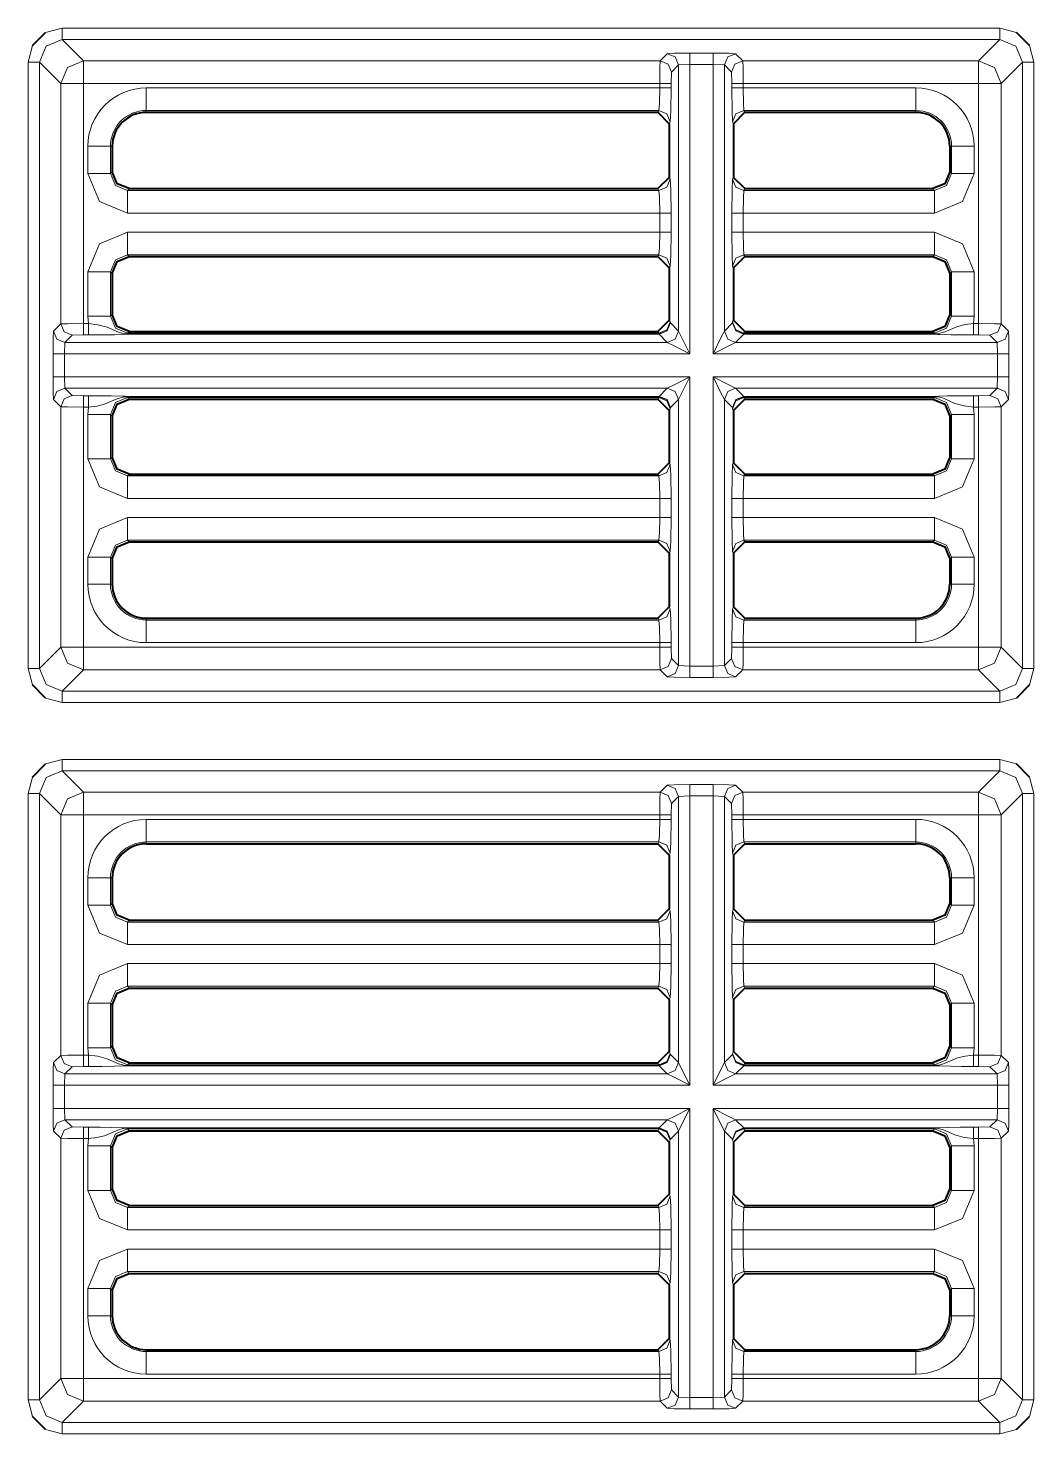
# Model space of a CAD drawing. Header units: millimetres. Extents: x 0 to 2941, y -405 to 1422.
# Drawn here: x 404.8 to 449.3, y 883.4 to 945.5 of the extents above; entities that cross this region are included whole.
import ezdxf

# ---------------------------------------------------------------- set-up
doc = ezdxf.new("R2010")
doc.units = ezdxf.units.MM
doc.layers.add('FINE', color=9, linetype='Continuous')
doc.layers.add('OUTLINE', color=7, linetype='Continuous')

msp = doc.modelspace()

# ---------------------------------------------------------------- linework, layer by layer
at = {"layer": 'FINE', "lineweight": 9}
for p, q in [((406.329, 945.477), (405.602, 945.289)), ((447.754, 945.477), (406.329, 945.477)), ((448.481, 945.289), (447.754, 945.477)), ((405.018, 944.705), (404.83, 943.978)), ((433.056, 944.349), (432.741, 944.034)), ((436.397, 944.034), (436.081, 944.349)), ((449.253, 943.978), (449.066, 944.705)), ((405.33, 943.978), (406.273, 943.034)), ((405.33, 917.203), (405.33, 943.978)), ((432.741, 944.034), (407.273, 944.034)), ((433.228, 943.034), (433.241, 943.534)), ((433.241, 943.534), (433.556, 943.849)), ((433.556, 943.849), (434.056, 943.875)), ((433.556, 932.1), (433.556, 943.849)), ((434.056, 943.875), (435.082, 943.875)), ((434.056, 943.875), (434.056, 931.1)), ((435.082, 931.1), (435.082, 943.875)), ((435.082, 943.875), (435.582, 943.849)), ((435.582, 943.849), (435.897, 943.534)), ((435.582, 943.849), (435.582, 932.1)), ((435.897, 943.534), (435.91, 943.034)), ((447.81, 943.034), (448.754, 943.978)), ((448.754, 943.978), (448.754, 917.203)), ((449.253, 917.203), (449.253, 943.978)), ((406.273, 943.034), (406.273, 932.415)), ((433.228, 942.839), (433.228, 943.034)), ((435.91, 943.034), (435.91, 942.839)), ((436.409, 942.839), (436.409, 943.034)), ((436.409, 943.034), (446.81, 943.034)), ((446.81, 943.034), (446.81, 932.428)), ((447.81, 932.415), (447.81, 943.034)), ((444.035, 942.839), (436.409, 942.839)), ((410.049, 941.84), (432.691, 941.84)), ((410.049, 941.759), (410.049, 941.84)), ((432.691, 941.84), (432.65, 941.759)), ((436.487, 941.759), (436.447, 941.84)), ((433.15, 941.258), (433.191, 941.341)), ((435.947, 941.341), (435.988, 941.258)), ((407.469, 940.258), (407.469, 939.055)), ((446.615, 939.055), (446.615, 940.258)), ((433.191, 938.805), (433.15, 938.887)), ((435.988, 938.887), (435.947, 938.805)), ((409.216, 938.306), (409.298, 938.388)), ((432.691, 938.306), (409.216, 938.306)), ((432.65, 938.388), (432.691, 938.306)), ((436.447, 938.306), (436.487, 938.388)), ((444.867, 938.306), (436.447, 938.306)), ((444.786, 938.388), (444.867, 938.306)), ((409.216, 937.307), (432.728, 937.307)), ((432.728, 937.307), (432.728, 936.467)), ((433.228, 936.467), (433.228, 937.307)), ((435.91, 937.307), (435.91, 936.467)), ((436.409, 937.307), (444.867, 937.307)), ((436.409, 936.467), (436.409, 937.307)), ((432.728, 936.467), (409.216, 936.467)), ((444.867, 936.467), (436.409, 936.467)), ((409.216, 935.469), (432.691, 935.469)), ((409.298, 935.387), (409.216, 935.469)), ((432.691, 935.469), (432.65, 935.387)), ((436.447, 935.469), (444.867, 935.469)), ((436.487, 935.387), (436.447, 935.469)), ((444.867, 935.469), (444.786, 935.387)), ((433.15, 934.887), (433.191, 934.969)), ((435.947, 934.969), (435.988, 934.887)), ((407.469, 934.72), (407.469, 932.755)), ((408.467, 934.72), (408.549, 934.638)), ((408.467, 932.755), (408.467, 934.72)), ((445.535, 934.638), (445.616, 934.72)), ((445.616, 934.72), (445.616, 932.755)), ((446.615, 932.755), (446.615, 934.72)), ((406.273, 932.415), (405.958, 932.1)), ((407.499, 932.428), (407.273, 932.428)), ((407.469, 932.755), (407.499, 932.428)), ((408.549, 932.836), (408.467, 932.755)), ((433.191, 932.505), (433.15, 932.587)), ((433.199, 932.457), (433.191, 932.505)), ((433.556, 932.1), (433.199, 932.457)), ((435.939, 932.457), (435.582, 932.1)), ((435.947, 932.505), (435.939, 932.457)), ((435.988, 932.587), (435.947, 932.505)), ((445.616, 932.755), (445.535, 932.836)), ((446.584, 932.428), (446.615, 932.755)), ((446.81, 932.428), (446.584, 932.428)), ((448.125, 932.1), (447.81, 932.415)), ((406.458, 931.6), (406.773, 931.915)), ((406.773, 931.915), (407.273, 931.928)), ((407.273, 931.928), (407.499, 931.928)), ((409.216, 932.006), (409.298, 932.087)), ((432.699, 931.974), (409.216, 931.974)), ((409.216, 931.957), (432.699, 931.957)), ((432.691, 932.006), (432.699, 931.974)), ((436.081, 931.6), (436.439, 931.957)), ((436.439, 931.974), (436.447, 932.006)), ((436.439, 931.957), (444.867, 931.957)), ((444.786, 932.087), (444.867, 932.006)), ((446.584, 931.928), (446.81, 931.928)), ((446.81, 931.928), (447.31, 931.915)), ((447.31, 931.915), (447.625, 931.6)), ((406.432, 931.1), (406.458, 931.6)), ((447.625, 931.6), (436.081, 931.6)), ((447.625, 931.6), (447.651, 931.1)), ((405.932, 931.1), (405.932, 930.074)), ((406.432, 931.1), (434.056, 931.1)), ((406.432, 930.074), (406.432, 931.1)), ((435.082, 931.1), (447.651, 931.1)), ((447.651, 931.1), (447.651, 930.074)), ((448.151, 930.074), (448.151, 931.1)), ((406.458, 929.575), (406.432, 930.074)), ((434.056, 930.074), (406.432, 930.074)), ((434.056, 930.074), (434.056, 917.306)), ((435.082, 917.306), (435.082, 930.074)), ((447.651, 930.074), (435.082, 930.074)), ((447.651, 930.074), (447.625, 929.575)), ((407.273, 929.247), (406.773, 929.259)), ((407.499, 929.247), (407.273, 929.247)), ((433.056, 929.575), (432.699, 929.218)), ((436.081, 929.575), (447.625, 929.575)), ((436.439, 929.218), (436.081, 929.575)), ((446.81, 929.247), (446.584, 929.247)), ((447.31, 929.259), (446.81, 929.247)), ((447.625, 929.575), (447.31, 929.259)), ((407.273, 918.147), (407.273, 928.747)), ((407.273, 928.747), (407.499, 928.747)), ((407.499, 928.747), (407.469, 928.42)), ((432.699, 929.218), (409.216, 929.218)), ((409.216, 929.201), (432.699, 929.201)), ((432.691, 929.169), (432.65, 929.087)), ((432.699, 929.201), (432.691, 929.169)), ((433.15, 928.587), (433.191, 928.669)), ((433.191, 928.669), (433.199, 928.718)), ((433.199, 928.718), (433.556, 929.075)), ((433.556, 917.332), (433.556, 929.075)), ((435.582, 929.075), (435.939, 928.718)), ((435.582, 929.075), (435.582, 917.332)), ((435.939, 928.718), (435.947, 928.669)), ((435.947, 928.669), (435.988, 928.587)), ((444.867, 929.218), (436.439, 929.218)), ((436.439, 929.201), (444.867, 929.201)), ((436.447, 929.169), (436.439, 929.201)), ((436.487, 929.087), (436.447, 929.169)), ((446.584, 928.747), (446.81, 928.747)), ((446.615, 928.42), (446.584, 928.747)), ((447.81, 928.76), (448.125, 929.075)), ((447.81, 918.147), (447.81, 928.76)), ((446.615, 926.455), (446.615, 928.42)), ((408.549, 926.536), (408.467, 926.455)), ((433.191, 926.205), (433.15, 926.287)), ((409.216, 925.706), (409.298, 925.787)), ((432.691, 925.706), (409.216, 925.706)), ((432.65, 925.787), (432.691, 925.706)), ((436.447, 925.706), (436.487, 925.787)), ((444.867, 925.706), (436.447, 925.706)), ((444.786, 925.787), (444.867, 925.706)), ((432.728, 924.707), (432.728, 923.867)), ((433.228, 923.867), (433.228, 924.707)), ((435.91, 924.707), (435.91, 923.867)), ((432.728, 923.867), (409.216, 923.867)), ((444.867, 923.867), (436.409, 923.867)), ((409.216, 922.869), (432.691, 922.869)), ((409.298, 922.787), (409.216, 922.869)), ((432.691, 922.869), (432.65, 922.787)), ((436.447, 922.869), (444.867, 922.869)), ((436.487, 922.787), (436.447, 922.869)), ((444.867, 922.869), (444.786, 922.787)), ((433.15, 922.288), (433.191, 922.369)), ((435.947, 922.369), (435.988, 922.288)), ((445.535, 922.038), (445.616, 922.12)), ((445.616, 922.12), (445.616, 920.922)), ((446.615, 920.922), (446.615, 922.12)), ((408.549, 920.922), (408.467, 920.922)), ((445.616, 920.922), (445.535, 920.922)), ((410.049, 919.341), (410.049, 919.422)), ((432.691, 919.341), (410.049, 919.341)), ((432.65, 919.422), (432.691, 919.341)), ((433.191, 919.84), (433.15, 919.922)), ((435.988, 919.922), (435.947, 919.84)), ((436.447, 919.341), (436.487, 919.422)), ((444.035, 919.341), (436.447, 919.341)), ((444.035, 919.422), (444.035, 919.341)), ((406.273, 918.147), (405.33, 917.203)), ((410.049, 918.342), (432.728, 918.342)), ((433.228, 918.147), (433.228, 918.342)), ((433.241, 917.647), (433.228, 918.147)), ((435.91, 918.147), (435.897, 917.647)), ((435.91, 918.342), (435.91, 918.147)), ((436.409, 918.147), (436.409, 918.342)), ((436.409, 918.342), (444.035, 918.342)), ((448.754, 917.203), (447.81, 918.147)), ((433.556, 917.332), (433.241, 917.647)), ((435.897, 917.647), (435.582, 917.332)), ((406.329, 916.204), (407.273, 917.147)), ((407.273, 917.147), (432.741, 917.147)), ((434.056, 917.306), (433.556, 917.332)), ((435.082, 917.306), (434.056, 917.306)), ((435.582, 917.332), (435.082, 917.306)), ((436.081, 916.832), (436.397, 917.147)), ((436.397, 917.147), (446.81, 917.147)), ((449.066, 916.476), (449.253, 917.203)), ((434.056, 916.806), (435.082, 916.806)), ((405.602, 915.892), (406.329, 915.704)), ((406.329, 915.704), (447.754, 915.704)), ((447.754, 915.704), (448.481, 915.892)), ((406.329, 913.177), (405.602, 912.989)), ((447.754, 913.177), (406.329, 913.177)), ((448.481, 912.989), (447.754, 913.177)), ((406.329, 912.677), (447.754, 912.677)), ((447.754, 912.677), (446.81, 911.734)), ((405.018, 912.405), (404.83, 911.678)), ((435.082, 912.074), (434.056, 912.074)), ((436.397, 911.734), (436.081, 912.049)), ((449.253, 911.678), (449.066, 912.405)), ((404.83, 911.678), (404.83, 884.903)), ((405.33, 911.678), (406.273, 910.734)), ((405.33, 884.903), (405.33, 911.678)), ((433.241, 911.234), (433.556, 911.549)), ((433.556, 911.549), (434.056, 911.575)), ((433.556, 899.8), (433.556, 911.549)), ((434.056, 911.575), (434.056, 898.8)), ((434.056, 911.575), (435.082, 911.575)), ((435.082, 898.8), (435.082, 911.575)), ((435.082, 911.575), (435.582, 911.549)), ((435.582, 911.549), (435.897, 911.234)), ((435.582, 911.549), (435.582, 899.8)), ((446.81, 911.734), (436.397, 911.734)), ((447.81, 910.734), (448.754, 911.678)), ((449.253, 884.903), (449.253, 911.678)), ((406.273, 910.734), (406.273, 900.115)), ((433.228, 910.734), (433.241, 911.234)), ((433.228, 910.538), (433.228, 910.734)), ((435.897, 911.234), (435.91, 910.734)), ((435.91, 910.734), (435.91, 910.538)), ((446.81, 910.734), (446.81, 900.128)), ((447.81, 900.115), (447.81, 910.734)), ((444.035, 910.538), (436.409, 910.538)), ((410.049, 909.54), (432.691, 909.54)), ((410.049, 909.458), (410.049, 909.54)), ((432.691, 909.54), (432.65, 909.458)), ((436.447, 909.54), (444.035, 909.54)), ((436.487, 909.458), (436.447, 909.54)), ((444.035, 909.54), (444.035, 909.458)), ((433.15, 908.958), (433.191, 909.041)), ((435.947, 909.041), (435.988, 908.958)), ((407.469, 907.959), (407.469, 906.755)), ((408.467, 907.959), (408.549, 907.959)), ((408.467, 906.755), (408.467, 907.959)), ((446.615, 906.755), (446.615, 907.959)), ((408.549, 906.836), (408.467, 906.755)), ((433.191, 906.505), (433.15, 906.588)), ((435.988, 906.588), (435.947, 906.505)), ((445.616, 906.755), (445.535, 906.836)), ((409.216, 906.006), (409.298, 906.088)), ((432.691, 906.006), (409.216, 906.006)), ((432.65, 906.088), (432.691, 906.006)), ((436.447, 906.006), (436.487, 906.088)), ((444.867, 906.006), (436.447, 906.006)), ((444.786, 906.088), (444.867, 906.006)), ((432.728, 905.007), (432.728, 904.167)), ((433.228, 904.167), (433.228, 905.007)), ((435.91, 905.007), (435.91, 904.167)), ((436.409, 905.007), (444.867, 905.007)), ((436.409, 904.167), (436.409, 905.007)), ((432.728, 904.167), (409.216, 904.167)), ((409.216, 903.169), (432.691, 903.169)), ((409.298, 903.088), (409.216, 903.169)), ((432.691, 903.169), (432.65, 903.088)), ((433.15, 902.588), (433.191, 902.669)), ((435.947, 902.669), (435.988, 902.588)), ((436.447, 903.169), (444.867, 903.169)), ((436.487, 903.088), (436.447, 903.169)), ((444.867, 903.169), (444.786, 903.088)), ((407.469, 902.42), (407.469, 900.455)), ((408.467, 902.42), (408.549, 902.339)), ((408.467, 900.455), (408.467, 902.42)), ((445.535, 902.339), (445.616, 902.42)), ((445.616, 902.42), (445.616, 900.455)), ((446.615, 900.455), (446.615, 902.42)), ((407.499, 900.128), (407.273, 900.128)), ((407.469, 900.455), (407.499, 900.128)), ((408.549, 900.536), (408.467, 900.455)), ((433.191, 900.205), (433.15, 900.288)), ((433.199, 900.157), (433.191, 900.205)), ((433.556, 899.8), (433.199, 900.157)), ((435.939, 900.157), (435.582, 899.8)), ((445.616, 900.455), (445.535, 900.536)), ((448.125, 899.8), (447.81, 900.115)), ((406.458, 899.3), (406.773, 899.615)), ((406.773, 899.615), (407.273, 899.628)), ((407.273, 899.628), (407.499, 899.628)), ((409.216, 899.706), (409.298, 899.787)), ((432.699, 899.674), (409.216, 899.674)), ((409.216, 899.657), (432.699, 899.657)), ((432.691, 899.706), (432.699, 899.674)), ((432.699, 899.657), (433.056, 899.3)), ((436.439, 899.674), (436.447, 899.706)), ((436.447, 899.706), (436.487, 899.787)), ((444.867, 899.706), (436.447, 899.706)), ((444.786, 899.787), (444.867, 899.706)), ((446.584, 899.628), (446.81, 899.628)), ((446.81, 899.628), (447.31, 899.615)), ((406.432, 898.8), (406.458, 899.3)), ((433.056, 899.3), (406.458, 899.3)), ((447.625, 899.3), (447.651, 898.8)), ((405.932, 898.8), (405.932, 897.774)), ((435.082, 898.8), (447.651, 898.8)), ((447.651, 898.8), (447.651, 897.774)), ((448.151, 897.774), (448.151, 898.8)), ((434.056, 897.774), (406.432, 897.774)), ((406.458, 897.275), (406.432, 897.774)), ((434.056, 897.774), (434.056, 885.006)), ((435.082, 885.006), (435.082, 897.774)), ((447.651, 897.774), (435.082, 897.774)), ((447.651, 897.774), (447.625, 897.275)), ((406.458, 897.275), (433.056, 897.275)), ((406.773, 896.959), (406.458, 897.275)), ((433.056, 897.275), (432.699, 896.917)), ((436.081, 897.275), (447.625, 897.275)), ((436.439, 896.917), (436.081, 897.275)), ((447.625, 897.275), (447.31, 896.959)), ((405.958, 896.775), (406.273, 896.459)), ((406.273, 896.459), (406.273, 885.847)), ((407.273, 896.946), (406.773, 896.959)), ((407.499, 896.946), (407.273, 896.946)), ((407.273, 896.447), (407.499, 896.447)), ((407.273, 885.847), (407.273, 896.447)), ((407.499, 896.447), (407.469, 896.12)), ((432.699, 896.917), (409.216, 896.917)), ((409.216, 896.901), (432.699, 896.901)), ((409.216, 896.869), (432.691, 896.869)), ((409.298, 896.787), (409.216, 896.869)), ((432.691, 896.869), (432.65, 896.787)), ((432.699, 896.901), (432.691, 896.869)), ((433.15, 896.288), (433.191, 896.369)), ((433.191, 896.369), (433.199, 896.417)), ((433.199, 896.417), (433.556, 896.775)), ((433.556, 885.032), (433.556, 896.775)), ((435.582, 896.775), (435.939, 896.417)), ((435.582, 896.775), (435.582, 885.032)), ((435.939, 896.417), (435.947, 896.369)), ((435.947, 896.369), (435.988, 896.288)), ((444.867, 896.917), (436.439, 896.917)), ((436.439, 896.901), (444.867, 896.901)), ((436.447, 896.869), (436.439, 896.901)), ((436.487, 896.787), (436.447, 896.869)), ((436.447, 896.869), (444.867, 896.869)), ((444.867, 896.869), (444.786, 896.787)), ((446.81, 896.946), (446.584, 896.946)), ((446.584, 896.447), (446.81, 896.447)), ((446.615, 896.12), (446.584, 896.447)), ((447.31, 896.959), (446.81, 896.946)), ((446.81, 896.447), (446.81, 885.847)), ((447.81, 896.459), (448.125, 896.775)), ((447.81, 885.847), (447.81, 896.459)), ((407.469, 896.12), (407.469, 894.155)), ((408.467, 896.12), (408.549, 896.039)), ((408.467, 894.155), (408.467, 896.12)), ((445.535, 896.039), (445.616, 896.12)), ((445.616, 896.12), (445.616, 894.155)), ((446.615, 894.155), (446.615, 896.12)), ((408.549, 894.236), (408.467, 894.155)), ((433.191, 893.905), (433.15, 893.987)), ((435.988, 893.987), (435.947, 893.905)), ((445.616, 894.155), (445.535, 894.236)), ((409.216, 893.406), (409.298, 893.487)), ((432.691, 893.406), (409.216, 893.406)), ((432.65, 893.487), (432.691, 893.406)), ((436.447, 893.406), (436.487, 893.487)), ((444.867, 893.406), (436.447, 893.406)), ((444.786, 893.487), (444.867, 893.406)), ((409.216, 892.408), (432.728, 892.408)), ((432.728, 892.408), (432.728, 891.567)), ((433.228, 891.567), (433.228, 892.408)), ((435.91, 892.408), (435.91, 891.567)), ((432.728, 891.567), (409.216, 891.567)), ((444.867, 891.567), (436.409, 891.567)), ((409.216, 890.569), (432.691, 890.569)), ((409.298, 890.487), (409.216, 890.569)), ((432.691, 890.569), (432.65, 890.487)), ((436.447, 890.569), (444.867, 890.569)), ((436.487, 890.487), (436.447, 890.569)), ((444.867, 890.569), (444.786, 890.487)), ((407.469, 889.82), (407.469, 888.622)), ((408.467, 889.82), (408.549, 889.738)), ((408.467, 888.622), (408.467, 889.82)), ((435.947, 890.069), (435.988, 889.988)), ((445.535, 889.738), (445.616, 889.82)), ((445.616, 889.82), (445.616, 888.622)), ((446.615, 888.622), (446.615, 889.82)), ((408.549, 888.622), (408.467, 888.622)), ((445.616, 888.622), (445.535, 888.622)), ((410.049, 887.041), (410.049, 887.122)), ((432.691, 887.041), (410.049, 887.041)), ((432.65, 887.122), (432.691, 887.041)), ((433.191, 887.54), (433.15, 887.622)), ((435.988, 887.622), (435.947, 887.54)), ((436.447, 887.041), (436.487, 887.122)), ((444.035, 887.041), (436.447, 887.041)), ((444.035, 887.122), (444.035, 887.041)), ((406.273, 885.847), (405.33, 884.903)), ((432.728, 885.847), (407.273, 885.847)), ((433.228, 885.847), (433.228, 886.042)), ((433.241, 885.347), (433.228, 885.847)), ((435.91, 885.847), (435.897, 885.347)), ((435.91, 886.042), (435.91, 885.847)), ((446.81, 885.847), (436.409, 885.847)), ((433.556, 885.032), (433.241, 885.347)), ((435.897, 885.347), (435.582, 885.032)), ((404.83, 884.903), (405.018, 884.176)), ((406.329, 883.903), (407.273, 884.847)), ((407.273, 884.847), (432.741, 884.847)), ((432.741, 884.847), (433.056, 884.532)), ((434.056, 885.006), (433.556, 885.032)), ((435.082, 885.006), (434.056, 885.006)), ((435.582, 885.032), (435.082, 885.006)), ((446.81, 884.847), (447.754, 883.903)), ((449.066, 884.176), (449.253, 884.903)), ((434.056, 884.506), (435.082, 884.506)), ((405.602, 883.592), (406.329, 883.404)), ((447.754, 883.903), (406.329, 883.903))]:
    msp.add_line(p, q, dxfattribs=at)
for points in [[(406.329, 945.477), (406.329, 945.128), (406.329, 944.977)], [(447.754, 945.477), (447.754, 945.128), (447.754, 944.977)], [(405.33, 943.978), (405.622, 944.685), (406.329, 944.977)], [(407.273, 944.034), (406.329, 944.977), (447.754, 944.977)], [(447.754, 944.977), (446.81, 944.034), (436.397, 944.034)], [(447.754, 944.977), (448.461, 944.685), (448.754, 943.978)], [(435.082, 944.375), (434.056, 944.375), (433.358, 944.367), (433.056, 944.349)], [(433.556, 943.849), (433.41, 944.202), (433.056, 944.349)], [(434.056, 943.875), (434.056, 944.224), (434.056, 944.375)], [(435.082, 943.875), (435.082, 944.224), (435.082, 944.375)], [(436.081, 944.349), (435.78, 944.367), (435.082, 944.375)], [(435.582, 943.849), (435.728, 944.202), (436.081, 944.349)], [(404.83, 943.978), (405.179, 943.978), (405.33, 943.978)], [(404.83, 943.978), (404.83, 917.203), (405.018, 916.476)], [(407.273, 944.034), (406.566, 943.741), (406.273, 943.034)], [(407.273, 944.034), (407.273, 943.732), (407.273, 943.034)], [(432.741, 944.034), (432.732, 943.732), (432.728, 943.034)], [(433.241, 943.534), (433.094, 943.887), (432.741, 944.034)], [(435.897, 943.534), (436.043, 943.887), (436.397, 944.034)], [(436.409, 943.034), (436.406, 943.732), (436.397, 944.034)], [(446.81, 944.034), (446.81, 943.732), (446.81, 943.034), (447.508, 943.034), (447.81, 943.034)], [(447.81, 943.034), (447.517, 943.741), (446.81, 944.034)], [(448.754, 943.978), (448.905, 943.978), (449.253, 943.978)], [(406.273, 943.034), (406.575, 943.034), (407.273, 943.034)], [(407.273, 932.428), (407.273, 943.034), (432.728, 943.034)], [(432.728, 943.034), (432.728, 942.839), (410.049, 942.839)], [(433.228, 943.034), (433.077, 943.034), (432.728, 943.034)], [(435.91, 943.034), (436.061, 943.034), (436.409, 943.034)], [(410.049, 941.84), (410.049, 942.15), (410.049, 942.839)], [(432.728, 942.839), (432.718, 942.15), (432.691, 941.84)], [(433.228, 942.839), (433.077, 942.839), (432.728, 942.839)], [(433.191, 941.341), (433.217, 941.806), (433.228, 942.839)], [(435.91, 942.839), (436.061, 942.839), (436.409, 942.839)], [(435.91, 942.839), (435.92, 941.806), (435.947, 941.341)], [(436.447, 941.84), (436.42, 942.15), (436.409, 942.839)], [(444.035, 941.84), (444.035, 942.15), (444.035, 942.839)], [(433.191, 941.341), (433.044, 941.693), (432.691, 941.84)], [(435.947, 941.341), (436.093, 941.693), (436.447, 941.84)], [(436.447, 941.84), (444.035, 941.84), (444.035, 941.759)], [(407.469, 940.258), (408.157, 940.258), (408.467, 940.258)], [(408.549, 939.136), (408.467, 939.055), (408.467, 940.258), (408.549, 940.258)], [(445.535, 940.258), (445.616, 940.258), (445.616, 939.055), (445.535, 939.136)], [(445.616, 940.258), (445.926, 940.258), (446.615, 940.258)], [(407.469, 939.055), (408.157, 939.055), (408.467, 939.055)], [(407.469, 939.055), (407.98, 937.819), (409.216, 937.307)], [(409.216, 938.306), (408.685, 938.524), (408.467, 939.055)], [(433.191, 938.805), (433.044, 938.452), (432.691, 938.306)], [(433.228, 937.307), (433.217, 938.34), (433.191, 938.805)], [(435.947, 938.805), (435.92, 938.34), (435.91, 937.307)], [(436.447, 938.306), (436.093, 938.452), (435.947, 938.805)], [(445.616, 939.055), (445.398, 938.524), (444.867, 938.306)], [(444.867, 937.307), (446.103, 937.819), (446.615, 939.055)], [(445.616, 939.055), (445.926, 939.055), (446.615, 939.055)], [(409.216, 937.307), (409.216, 937.996), (409.216, 938.306)], [(432.691, 938.306), (432.718, 937.996), (432.728, 937.307)], [(436.409, 937.307), (436.42, 937.996), (436.447, 938.306)], [(444.867, 937.307), (444.867, 937.996), (444.867, 938.306)], [(433.228, 937.307), (433.077, 937.307), (432.728, 937.307)], [(436.409, 937.307), (436.061, 937.307), (435.91, 937.307)], [(409.216, 936.467), (407.98, 935.956), (407.469, 934.72)], [(409.216, 936.467), (409.216, 935.779), (409.216, 935.469)], [(432.728, 936.467), (432.718, 935.779), (432.691, 935.469)], [(433.228, 936.467), (433.077, 936.467), (432.728, 936.467)], [(433.191, 934.969), (433.217, 935.435), (433.228, 936.467)], [(436.409, 936.467), (436.061, 936.467), (435.91, 936.467)], [(435.91, 936.467), (435.92, 935.435), (435.947, 934.969)], [(436.447, 935.469), (436.42, 935.779), (436.409, 936.467)], [(444.867, 936.467), (444.867, 935.779), (444.867, 935.469)], [(446.615, 934.72), (446.103, 935.956), (444.867, 936.467)], [(408.467, 934.72), (408.685, 935.251), (409.216, 935.469)], [(433.191, 934.969), (433.044, 935.322), (432.691, 935.469)], [(436.447, 935.469), (436.093, 935.322), (435.947, 934.969)], [(444.867, 935.469), (445.398, 935.251), (445.616, 934.72)], [(408.467, 934.72), (408.157, 934.72), (407.469, 934.72)], [(446.615, 934.72), (445.926, 934.72), (445.616, 934.72)], [(407.273, 932.428), (406.575, 932.424), (406.273, 932.415)], [(406.773, 931.915), (406.42, 932.062), (406.273, 932.415)], [(407.273, 931.928), (407.273, 932.079), (407.273, 932.428)], [(408.467, 932.755), (408.157, 932.755), (407.469, 932.755)], [(407.499, 931.928), (407.499, 932.079), (407.499, 932.428)], [(409.216, 931.974), (409.146, 931.976), (409.059, 931.985), (408.82, 932.045), (408.32, 932.267), (407.906, 932.378), (407.499, 932.428)], [(409.216, 932.006), (408.685, 932.224), (408.467, 932.755)], [(432.691, 932.006), (433.044, 932.153), (433.191, 932.505)], [(432.699, 931.974), (433.051, 932.117), (433.199, 932.457)], [(432.699, 931.957), (433.052, 932.104), (433.199, 932.457)], [(435.939, 932.457), (436.086, 932.117), (436.439, 931.974)], [(435.939, 932.457), (436.085, 932.104), (436.439, 931.957)], [(435.947, 932.505), (436.093, 932.153), (436.447, 932.006)], [(446.584, 932.428), (446.22, 932.385), (445.877, 932.307), (445.359, 932.082), (445.222, 932.031), (445.116, 932.002), (444.97, 931.979), (444.9, 931.974), (444.867, 931.974), (436.439, 931.974)], [(445.616, 932.755), (445.398, 932.224), (444.867, 932.006)], [(446.615, 932.755), (445.926, 932.755), (445.616, 932.755)], [(446.584, 931.928), (446.584, 932.079), (446.584, 932.428)], [(446.81, 931.928), (446.81, 932.079), (446.81, 932.428)], [(447.81, 932.415), (447.508, 932.424), (446.81, 932.428)], [(447.31, 931.915), (447.663, 932.062), (447.81, 932.415)], [(405.958, 932.1), (405.94, 931.798), (405.932, 931.1)], [(406.458, 931.6), (406.105, 931.747), (405.958, 932.1)], [(432.699, 931.957), (433.056, 931.6), (406.458, 931.6)], [(407.499, 931.928), (408.091, 931.931), (408.639, 931.941), (409.047, 931.953), (409.155, 931.957), (409.189, 931.957), (409.216, 931.957)], [(432.65, 932.087), (432.691, 932.006), (409.216, 932.006)], [(409.216, 932.006), (409.216, 931.995), (409.216, 931.974)], [(409.216, 931.957), (409.216, 931.962), (409.216, 931.974)], [(432.699, 931.974), (432.699, 931.962), (432.699, 931.957)], [(433.056, 931.6), (433.41, 931.747), (433.556, 932.1)], [(434.056, 931.1), (433.707, 931.798), (433.556, 932.1)], [(435.582, 932.1), (435.431, 931.798), (435.082, 931.1)], [(435.582, 932.1), (435.728, 931.747), (436.081, 931.6)], [(436.439, 931.957), (436.439, 931.962), (436.439, 931.974)], [(444.867, 932.006), (436.447, 932.006), (436.487, 932.087)], [(444.867, 932.006), (444.867, 931.995), (444.867, 931.974)], [(444.867, 931.957), (444.867, 931.962), (444.867, 931.974)], [(444.867, 931.957), (444.88, 931.957), (444.907, 931.957), (444.966, 931.956), (445.015, 931.954), (445.09, 931.952), (445.583, 931.937), (446.054, 931.931), (446.584, 931.928)], [(447.625, 931.6), (447.979, 931.747), (448.125, 932.1)], [(448.151, 931.1), (448.143, 931.798), (448.125, 932.1)], [(433.056, 931.6), (433.358, 931.449), (434.056, 931.1)], [(435.082, 931.1), (435.78, 931.449), (436.081, 931.6)], [(406.432, 931.1), (406.083, 931.1), (405.932, 931.1)], [(447.651, 931.1), (448, 931.1), (448.151, 931.1)], [(406.432, 930.074), (406.083, 930.074), (405.932, 930.074)], [(405.932, 930.074), (405.94, 929.377), (405.958, 929.075)], [(434.056, 930.074), (433.358, 929.726), (433.056, 929.575)], [(433.556, 929.075), (433.707, 929.377), (434.056, 930.074)], [(435.082, 930.074), (435.431, 929.377), (435.582, 929.075)], [(436.081, 929.575), (435.78, 929.726), (435.082, 930.074)], [(447.651, 930.074), (448, 930.074), (448.151, 930.074)], [(448.125, 929.075), (448.143, 929.377), (448.151, 930.074)], [(406.458, 929.575), (406.105, 929.428), (405.958, 929.075)], [(406.773, 929.259), (406.42, 929.113), (406.273, 928.76)], [(406.773, 929.259), (406.458, 929.575), (433.056, 929.575)], [(407.273, 929.247), (407.273, 929.096), (407.273, 928.747)], [(407.499, 929.247), (407.499, 929.096), (407.499, 928.747)], [(409.216, 929.218), (409.204, 929.218), (409.176, 929.218), (409.117, 929.219), (409.068, 929.221), (408.994, 929.223), (408.5, 929.237), (408.029, 929.244), (407.499, 929.247)], [(433.556, 929.075), (433.41, 929.428), (433.056, 929.575)], [(436.081, 929.575), (435.728, 929.428), (435.582, 929.075)], [(446.584, 929.247), (445.992, 929.244), (445.444, 929.234), (445.036, 929.221), (444.928, 929.218), (444.894, 929.218), (444.867, 929.218)], [(446.584, 929.247), (446.584, 929.096), (446.584, 928.747)], [(446.81, 929.247), (446.81, 929.096), (446.81, 928.747)], [(447.31, 929.259), (447.663, 929.113), (447.81, 928.76)], [(447.625, 929.575), (447.979, 929.428), (448.125, 929.075)], [(405.958, 929.075), (406.273, 928.76), (406.273, 918.147)], [(406.273, 928.76), (406.575, 928.75), (407.273, 928.747)], [(407.499, 928.747), (407.863, 928.79), (408.206, 928.868), (408.724, 929.092), (408.861, 929.144), (408.968, 929.173), (409.113, 929.196), (409.183, 929.2), (409.216, 929.201)], [(408.467, 928.42), (408.685, 928.951), (409.216, 929.169)], [(409.216, 929.218), (409.216, 929.213), (409.216, 929.201)], [(409.216, 929.201), (409.216, 929.179), (409.216, 929.169)], [(409.298, 929.087), (409.216, 929.169), (432.691, 929.169)], [(433.191, 928.669), (433.044, 929.022), (432.691, 929.169)], [(433.199, 928.718), (433.052, 929.071), (432.699, 929.218)], [(432.699, 929.218), (432.699, 929.213), (432.699, 929.201)], [(433.199, 928.718), (433.051, 929.058), (432.699, 929.201)], [(436.439, 929.218), (436.085, 929.071), (435.939, 928.718)], [(436.439, 929.201), (436.086, 929.058), (435.939, 928.718)], [(436.447, 929.169), (436.093, 929.022), (435.947, 928.669)], [(446.81, 928.747), (446.81, 918.147), (436.409, 918.147)], [(436.439, 929.201), (436.439, 929.213), (436.439, 929.218)], [(436.447, 929.169), (444.867, 929.169), (444.786, 929.087)], [(444.867, 929.218), (444.867, 929.213), (444.867, 929.201)], [(444.867, 929.201), (444.867, 929.179), (444.867, 929.169)], [(444.867, 929.201), (444.937, 929.199), (445.024, 929.189), (445.264, 929.13), (445.764, 928.908), (446.177, 928.797), (446.584, 928.747)], [(444.867, 929.169), (445.398, 928.951), (445.616, 928.42)], [(446.81, 928.747), (447.508, 928.75), (447.81, 928.76)], [(408.467, 928.42), (408.157, 928.42), (407.469, 928.42)], [(407.469, 928.42), (407.469, 926.455), (407.98, 925.219), (409.216, 924.707), (432.728, 924.707)], [(408.467, 926.455), (408.467, 928.42), (408.549, 928.339)], [(445.535, 928.339), (445.616, 928.42), (445.616, 926.455), (445.535, 926.536)], [(446.615, 928.42), (445.926, 928.42), (445.616, 928.42)], [(408.467, 926.455), (408.157, 926.455), (407.469, 926.455)], [(409.216, 925.706), (408.685, 925.924), (408.467, 926.455)], [(433.191, 926.205), (433.044, 925.853), (432.691, 925.706)], [(433.228, 924.707), (433.217, 925.74), (433.191, 926.205)], [(435.988, 926.287), (435.947, 926.205), (435.92, 925.74), (435.91, 924.707)], [(436.447, 925.706), (436.093, 925.853), (435.947, 926.205)], [(436.409, 923.867), (436.409, 924.707), (444.867, 924.707), (446.103, 925.219), (446.615, 926.455)], [(445.616, 926.455), (445.398, 925.924), (444.867, 925.706)], [(446.615, 926.455), (445.926, 926.455), (445.616, 926.455)], [(409.216, 925.706), (409.216, 925.396), (409.216, 924.707)], [(432.691, 925.706), (432.718, 925.396), (432.728, 924.707)], [(436.409, 924.707), (436.42, 925.396), (436.447, 925.706)], [(444.867, 925.706), (444.867, 925.396), (444.867, 924.707)], [(433.228, 924.707), (433.077, 924.707), (432.728, 924.707)], [(436.409, 924.707), (436.061, 924.707), (435.91, 924.707)], [(409.216, 923.867), (407.98, 923.356), (407.469, 922.12)], [(409.216, 922.869), (409.216, 923.179), (409.216, 923.867)], [(432.728, 923.867), (432.718, 923.179), (432.691, 922.869)], [(433.228, 923.867), (433.077, 923.867), (432.728, 923.867)], [(433.191, 922.369), (433.217, 922.835), (433.228, 923.867)], [(436.409, 923.867), (436.061, 923.867), (435.91, 923.867)], [(435.91, 923.867), (435.92, 922.835), (435.947, 922.369)], [(436.447, 922.869), (436.42, 923.179), (436.409, 923.867)], [(444.867, 922.869), (444.867, 923.179), (444.867, 923.867)], [(446.615, 922.12), (446.103, 923.356), (444.867, 923.867)], [(408.467, 922.12), (408.685, 922.651), (409.216, 922.869)], [(433.191, 922.369), (433.044, 922.722), (432.691, 922.869)], [(436.447, 922.869), (436.093, 922.722), (435.947, 922.369)], [(444.867, 922.869), (445.398, 922.651), (445.616, 922.12)], [(408.467, 922.12), (408.157, 922.12), (407.469, 922.12)], [(408.467, 920.922), (408.467, 922.12), (408.549, 922.038)], [(446.615, 922.12), (445.926, 922.12), (445.616, 922.12)], [(408.467, 920.922), (408.157, 920.922), (407.469, 920.922)], [(446.615, 920.922), (445.926, 920.922), (445.616, 920.922)], [(410.049, 918.342), (410.049, 919.031), (410.049, 919.341)], [(433.191, 919.84), (433.044, 919.488), (432.691, 919.341)], [(432.691, 919.341), (432.718, 919.031), (432.728, 918.342)], [(433.228, 918.342), (433.217, 919.375), (433.191, 919.84)], [(435.947, 919.84), (435.92, 919.375), (435.91, 918.342)], [(435.947, 919.84), (436.093, 919.488), (436.447, 919.341)], [(436.409, 918.342), (436.42, 919.031), (436.447, 919.341)], [(444.035, 918.342), (444.035, 919.031), (444.035, 919.341)], [(406.273, 918.147), (406.566, 917.44), (407.273, 917.147)], [(406.273, 918.147), (406.575, 918.147), (407.273, 918.147)], [(432.728, 918.342), (432.728, 918.147), (407.273, 918.147)], [(407.273, 918.147), (407.273, 917.449), (407.273, 917.147)], [(433.228, 918.342), (433.077, 918.342), (432.728, 918.342)], [(433.228, 918.147), (433.077, 918.147), (432.728, 918.147)], [(432.728, 918.147), (432.732, 917.449), (432.741, 917.147)], [(435.91, 918.342), (436.061, 918.342), (436.409, 918.342)], [(435.91, 918.147), (436.061, 918.147), (436.409, 918.147)], [(436.397, 917.147), (436.406, 917.449), (436.409, 918.147)], [(446.81, 918.147), (446.81, 917.449), (446.81, 917.147)], [(446.81, 917.147), (447.517, 917.44), (447.81, 918.147)], [(446.81, 918.147), (447.508, 918.147), (447.81, 918.147)], [(433.241, 917.647), (433.094, 917.294), (432.741, 917.147)], [(435.897, 917.647), (436.043, 917.294), (436.397, 917.147)], [(404.83, 917.203), (405.179, 917.203), (405.33, 917.203)], [(406.329, 916.204), (405.622, 916.496), (405.33, 917.203)], [(446.81, 917.147), (447.754, 916.204), (406.329, 916.204)], [(432.741, 917.147), (433.056, 916.832), (433.358, 916.814), (434.056, 916.806)], [(433.556, 917.332), (433.41, 916.978), (433.056, 916.832)], [(434.056, 917.306), (434.056, 916.957), (434.056, 916.806)], [(435.082, 917.306), (435.082, 916.957), (435.082, 916.806)], [(435.082, 916.806), (435.78, 916.814), (436.081, 916.832)], [(435.582, 917.332), (435.728, 916.978), (436.081, 916.832)], [(448.754, 917.203), (448.461, 916.496), (447.754, 916.204)], [(448.754, 917.203), (448.905, 917.203), (449.253, 917.203)], [(406.329, 916.204), (406.329, 916.052), (406.329, 915.704)], [(447.754, 916.204), (447.754, 916.052), (447.754, 915.704)], [(406.329, 913.177), (406.329, 912.828), (406.329, 912.677)], [(447.754, 913.177), (447.754, 912.828), (447.754, 912.677)], [(405.33, 911.678), (405.622, 912.385), (406.329, 912.677)], [(433.056, 912.049), (432.741, 911.734), (407.273, 911.734), (406.329, 912.677)], [(447.754, 912.677), (448.461, 912.385), (448.754, 911.678)], [(434.056, 912.074), (433.358, 912.067), (433.056, 912.049)], [(433.056, 912.049), (433.41, 911.902), (433.556, 911.549)], [(434.056, 912.074), (434.056, 911.924), (434.056, 911.575)], [(435.082, 912.074), (435.082, 911.924), (435.082, 911.575)], [(436.081, 912.049), (435.78, 912.067), (435.082, 912.074)], [(436.081, 912.049), (435.728, 911.902), (435.582, 911.549)], [(404.83, 911.678), (405.179, 911.678), (405.33, 911.678)], [(407.273, 911.734), (406.566, 911.441), (406.273, 910.734)], [(407.273, 911.734), (407.273, 911.432), (407.273, 910.734)], [(432.741, 911.734), (432.732, 911.432), (432.728, 910.734)], [(432.741, 911.734), (433.094, 911.587), (433.241, 911.234)], [(436.397, 911.734), (436.043, 911.587), (435.897, 911.234)], [(436.409, 910.734), (436.406, 911.432), (436.397, 911.734)], [(446.81, 911.734), (446.81, 911.432), (446.81, 910.734), (447.508, 910.734), (447.81, 910.734)], [(447.81, 910.734), (447.517, 911.441), (446.81, 911.734)], [(448.754, 911.678), (448.754, 884.903), (447.81, 885.847)], [(448.754, 911.678), (448.905, 911.678), (449.253, 911.678)], [(406.273, 910.734), (406.575, 910.734), (407.273, 910.734)], [(407.273, 900.128), (407.273, 910.734), (432.728, 910.734), (432.728, 910.538)], [(432.728, 910.734), (433.077, 910.734), (433.228, 910.734)], [(436.409, 910.734), (436.061, 910.734), (435.91, 910.734)], [(436.409, 910.538), (436.409, 910.734), (446.81, 910.734)], [(410.049, 909.54), (410.049, 909.85), (410.049, 910.538)], [(432.728, 910.538), (432.718, 909.85), (432.691, 909.54)], [(432.728, 910.538), (433.077, 910.538), (433.228, 910.538)], [(433.191, 909.041), (433.217, 909.506), (433.228, 910.538)], [(436.409, 910.538), (436.061, 910.538), (435.91, 910.538)], [(435.91, 910.538), (435.92, 909.506), (435.947, 909.041)], [(436.447, 909.54), (436.42, 909.85), (436.409, 910.538)], [(444.035, 909.54), (444.035, 909.85), (444.035, 910.538)], [(432.691, 909.54), (433.044, 909.393), (433.191, 909.041)], [(436.447, 909.54), (436.093, 909.393), (435.947, 909.041)], [(407.469, 907.959), (408.157, 907.959), (408.467, 907.959)], [(445.535, 907.959), (445.616, 907.959), (445.616, 906.755)], [(445.616, 907.959), (445.926, 907.959), (446.615, 907.959)], [(407.469, 906.755), (408.157, 906.755), (408.467, 906.755)], [(407.469, 906.755), (407.98, 905.519), (409.216, 905.007), (432.728, 905.007)], [(409.216, 906.006), (408.685, 906.224), (408.467, 906.755)], [(433.191, 906.505), (433.044, 906.153), (432.691, 906.006)], [(433.228, 905.007), (433.217, 906.04), (433.191, 906.505)], [(435.947, 906.505), (435.92, 906.04), (435.91, 905.007)], [(436.447, 906.006), (436.093, 906.153), (435.947, 906.505)], [(445.616, 906.755), (445.398, 906.224), (444.867, 906.006)], [(444.867, 905.007), (446.103, 905.519), (446.615, 906.755)], [(445.616, 906.755), (445.926, 906.755), (446.615, 906.755)], [(409.216, 905.007), (409.216, 905.696), (409.216, 906.006)], [(432.691, 906.006), (432.718, 905.696), (432.728, 905.007)], [(436.409, 905.007), (436.42, 905.696), (436.447, 906.006)], [(444.867, 905.007), (444.867, 905.696), (444.867, 906.006)], [(433.228, 905.007), (433.077, 905.007), (432.728, 905.007)], [(436.409, 905.007), (436.061, 905.007), (435.91, 905.007)], [(409.216, 904.167), (407.98, 903.656), (407.469, 902.42)], [(409.216, 904.167), (409.216, 903.479), (409.216, 903.169)], [(432.728, 904.167), (432.718, 903.479), (432.691, 903.169)], [(433.228, 904.167), (433.077, 904.167), (432.728, 904.167)], [(433.191, 902.669), (433.217, 903.135), (433.228, 904.167)], [(436.409, 904.167), (436.061, 904.167), (435.91, 904.167)], [(435.91, 904.167), (435.92, 903.135), (435.947, 902.669)], [(436.447, 903.169), (436.42, 903.479), (436.409, 904.167)], [(446.615, 902.42), (446.103, 903.656), (444.867, 904.167), (436.409, 904.167)], [(444.867, 904.167), (444.867, 903.479), (444.867, 903.169)], [(408.467, 902.42), (408.685, 902.951), (409.216, 903.169)], [(433.191, 902.669), (433.044, 903.022), (432.691, 903.169)], [(436.447, 903.169), (436.093, 903.022), (435.947, 902.669)], [(444.867, 903.169), (445.398, 902.951), (445.616, 902.42)], [(408.467, 902.42), (408.157, 902.42), (407.469, 902.42)], [(446.615, 902.42), (445.926, 902.42), (445.616, 902.42)], [(406.273, 900.115), (405.958, 899.8), (405.94, 899.498), (405.932, 898.8)], [(407.273, 900.128), (406.575, 900.124), (406.273, 900.115)], [(406.773, 899.615), (406.42, 899.762), (406.273, 900.115)], [(407.273, 899.628), (407.273, 899.779), (407.273, 900.128)], [(408.467, 900.455), (408.157, 900.455), (407.469, 900.455)], [(407.499, 899.628), (407.499, 899.779), (407.499, 900.128)], [(409.216, 899.674), (409.146, 899.676), (409.059, 899.685), (408.82, 899.745), (408.32, 899.967), (407.906, 900.078), (407.499, 900.128)], [(409.216, 899.706), (408.685, 899.924), (408.467, 900.455)], [(432.691, 899.706), (433.044, 899.853), (433.191, 900.205)], [(432.699, 899.674), (433.051, 899.817), (433.199, 900.157)], [(432.699, 899.657), (433.052, 899.804), (433.199, 900.157)], [(435.988, 900.288), (435.947, 900.205), (435.939, 900.157)], [(435.939, 900.157), (436.086, 899.817), (436.439, 899.674)], [(435.939, 900.157), (436.085, 899.804), (436.439, 899.657)], [(435.947, 900.205), (436.093, 899.853), (436.447, 899.706)], [(446.584, 900.128), (446.22, 900.085), (445.877, 900.007), (445.359, 899.782), (445.222, 899.731), (445.116, 899.702), (444.97, 899.679), (444.9, 899.674), (444.867, 899.674), (436.439, 899.674)], [(445.616, 900.455), (445.398, 899.924), (444.867, 899.706)], [(446.615, 900.455), (445.926, 900.455), (445.616, 900.455)], [(446.81, 900.128), (446.584, 900.128), (446.615, 900.455)], [(446.584, 900.128), (446.584, 899.779), (446.584, 899.628)], [(446.81, 900.128), (446.81, 899.779), (446.81, 899.628)], [(447.81, 900.115), (447.508, 900.124), (446.81, 900.128)], [(447.81, 900.115), (447.663, 899.762), (447.31, 899.615)], [(406.458, 899.3), (406.105, 899.447), (405.958, 899.8)], [(407.499, 899.628), (408.091, 899.631), (408.639, 899.641), (409.047, 899.654), (409.155, 899.657), (409.189, 899.657), (409.216, 899.657)], [(432.65, 899.787), (432.691, 899.706), (409.216, 899.706)], [(409.216, 899.706), (409.216, 899.695), (409.216, 899.674)], [(409.216, 899.657), (409.216, 899.662), (409.216, 899.674)], [(432.699, 899.674), (432.699, 899.662), (432.699, 899.657)], [(433.056, 899.3), (433.41, 899.447), (433.556, 899.8)], [(434.056, 898.8), (433.707, 899.498), (433.556, 899.8)], [(435.582, 899.8), (435.431, 899.498), (435.082, 898.8)], [(435.582, 899.8), (435.728, 899.447), (436.081, 899.3)], [(436.081, 899.3), (436.439, 899.657), (444.867, 899.657)], [(447.31, 899.615), (447.625, 899.3), (436.081, 899.3)], [(436.439, 899.657), (436.439, 899.662), (436.439, 899.674)], [(444.867, 899.706), (444.867, 899.695), (444.867, 899.674)], [(444.867, 899.674), (444.867, 899.662), (444.867, 899.657)], [(444.867, 899.657), (444.88, 899.657), (444.907, 899.657), (444.966, 899.656), (445.015, 899.654), (445.09, 899.652), (445.583, 899.637), (446.054, 899.63), (446.584, 899.628)], [(448.125, 899.8), (447.979, 899.447), (447.625, 899.3)], [(448.151, 898.8), (448.143, 899.498), (448.125, 899.8)], [(433.056, 899.3), (433.358, 899.149), (434.056, 898.8)], [(435.082, 898.8), (435.78, 899.149), (436.081, 899.3)], [(406.432, 898.8), (406.083, 898.8), (405.932, 898.8)], [(406.432, 897.774), (406.432, 898.8), (434.056, 898.8)], [(448.151, 898.8), (448, 898.8), (447.651, 898.8)], [(406.432, 897.774), (406.083, 897.774), (405.932, 897.774)], [(405.932, 897.774), (405.94, 897.077), (405.958, 896.775)], [(434.056, 897.774), (433.358, 897.425), (433.056, 897.275)], [(433.556, 896.775), (433.707, 897.077), (434.056, 897.774)], [(435.082, 897.774), (435.431, 897.077), (435.582, 896.775)], [(436.081, 897.275), (435.78, 897.425), (435.082, 897.774)], [(448.151, 897.774), (448, 897.774), (447.651, 897.774)], [(448.125, 896.775), (448.143, 897.077), (448.151, 897.774)], [(406.458, 897.275), (406.105, 897.128), (405.958, 896.775)], [(433.556, 896.775), (433.41, 897.128), (433.056, 897.275)], [(436.081, 897.275), (435.728, 897.128), (435.582, 896.775)], [(448.125, 896.775), (447.979, 897.128), (447.625, 897.275)], [(406.773, 896.959), (406.42, 896.813), (406.273, 896.459)], [(406.273, 896.459), (406.575, 896.451), (407.273, 896.447)], [(407.273, 896.946), (407.273, 896.796), (407.273, 896.447)], [(407.499, 896.946), (407.499, 896.796), (407.499, 896.447)], [(409.216, 896.917), (409.204, 896.917), (409.176, 896.918), (409.117, 896.919), (409.068, 896.92), (408.994, 896.923), (408.5, 896.937), (408.029, 896.944), (407.499, 896.946)], [(407.499, 896.447), (407.863, 896.49), (408.206, 896.568), (408.724, 896.792), (408.861, 896.843), (408.968, 896.873), (409.113, 896.896), (409.183, 896.9), (409.216, 896.901)], [(408.467, 896.12), (408.685, 896.651), (409.216, 896.869)], [(409.216, 896.917), (409.216, 896.913), (409.216, 896.901)], [(409.216, 896.901), (409.216, 896.879), (409.216, 896.869)], [(433.191, 896.369), (433.044, 896.722), (432.691, 896.869)], [(433.199, 896.417), (433.052, 896.771), (432.699, 896.917)], [(432.699, 896.917), (432.699, 896.913), (432.699, 896.901)], [(433.199, 896.417), (433.051, 896.758), (432.699, 896.901)], [(436.439, 896.917), (436.085, 896.771), (435.939, 896.417)], [(436.439, 896.901), (436.086, 896.758), (435.939, 896.417)], [(436.447, 896.869), (436.093, 896.722), (435.947, 896.369)], [(436.439, 896.901), (436.439, 896.913), (436.439, 896.917)], [(446.584, 896.946), (445.992, 896.944), (445.444, 896.934), (445.036, 896.921), (444.928, 896.918), (444.894, 896.917), (444.867, 896.917)], [(444.867, 896.901), (444.867, 896.913), (444.867, 896.917)], [(444.867, 896.901), (444.867, 896.879), (444.867, 896.869), (445.398, 896.651), (445.616, 896.12)], [(444.867, 896.901), (444.937, 896.899), (445.024, 896.89), (445.264, 896.83), (445.764, 896.608), (446.177, 896.497), (446.584, 896.447)], [(446.584, 896.447), (446.584, 896.796), (446.584, 896.946)], [(446.81, 896.447), (446.81, 896.796), (446.81, 896.946)], [(446.81, 896.447), (447.508, 896.451), (447.81, 896.459)], [(447.81, 896.459), (447.663, 896.813), (447.31, 896.959)], [(408.467, 896.12), (408.157, 896.12), (407.469, 896.12)], [(446.615, 896.12), (445.926, 896.12), (445.616, 896.12)], [(408.467, 894.155), (408.157, 894.155), (407.469, 894.155)], [(407.469, 894.155), (407.98, 892.919), (409.216, 892.408)], [(409.216, 893.406), (408.685, 893.624), (408.467, 894.155)], [(433.191, 893.905), (433.044, 893.553), (432.691, 893.406)], [(433.228, 892.408), (433.217, 893.44), (433.191, 893.905)], [(435.947, 893.905), (435.92, 893.44), (435.91, 892.408)], [(436.447, 893.406), (436.093, 893.553), (435.947, 893.905)], [(445.616, 894.155), (445.398, 893.624), (444.867, 893.406)], [(444.867, 892.408), (446.103, 892.919), (446.615, 894.155)], [(446.615, 894.155), (445.926, 894.155), (445.616, 894.155)], [(409.216, 893.406), (409.216, 893.096), (409.216, 892.408)], [(432.691, 893.406), (432.718, 893.096), (432.728, 892.408)], [(436.409, 892.408), (436.42, 893.096), (436.447, 893.406)], [(444.867, 893.406), (444.867, 893.096), (444.867, 892.408)], [(433.228, 892.408), (433.077, 892.408), (432.728, 892.408)], [(436.409, 892.408), (436.061, 892.408), (435.91, 892.408)], [(436.409, 891.567), (436.409, 892.408), (444.867, 892.408)], [(409.216, 891.567), (407.98, 891.056), (407.469, 889.82)], [(409.216, 891.567), (409.216, 890.879), (409.216, 890.569)], [(432.728, 891.567), (432.718, 890.879), (432.691, 890.569)], [(433.228, 891.567), (433.077, 891.567), (432.728, 891.567)], [(433.15, 889.988), (433.191, 890.069), (433.217, 890.535), (433.228, 891.567)], [(436.409, 891.567), (436.061, 891.567), (435.91, 891.567)], [(435.91, 891.567), (435.92, 890.535), (435.947, 890.069)], [(436.447, 890.569), (436.42, 890.879), (436.409, 891.567)], [(444.867, 891.567), (444.867, 890.879), (444.867, 890.569)], [(446.615, 889.82), (446.103, 891.056), (444.867, 891.567)], [(408.467, 889.82), (408.685, 890.351), (409.216, 890.569)], [(433.191, 890.069), (433.044, 890.422), (432.691, 890.569)], [(436.447, 890.569), (436.093, 890.422), (435.947, 890.069)], [(444.867, 890.569), (445.398, 890.351), (445.616, 889.82)], [(408.467, 889.82), (408.157, 889.82), (407.469, 889.82)], [(446.615, 889.82), (445.926, 889.82), (445.616, 889.82)], [(408.467, 888.622), (408.157, 888.622), (407.469, 888.622)], [(446.615, 888.622), (445.926, 888.622), (445.616, 888.622)], [(410.049, 887.041), (410.049, 886.731), (410.049, 886.042)], [(433.191, 887.54), (433.044, 887.187), (432.691, 887.041)], [(432.691, 887.041), (432.718, 886.731), (432.728, 886.042)], [(433.228, 886.042), (433.217, 887.075), (433.191, 887.54)], [(435.947, 887.54), (435.92, 887.075), (435.91, 886.042)], [(435.947, 887.54), (436.093, 887.187), (436.447, 887.041)], [(436.409, 886.042), (436.42, 886.731), (436.447, 887.041)], [(444.035, 887.041), (444.035, 886.731), (444.035, 886.042)], [(406.273, 885.847), (406.566, 885.14), (407.273, 884.847)], [(406.273, 885.847), (406.575, 885.847), (407.273, 885.847)], [(407.273, 885.847), (407.273, 885.149), (407.273, 884.847)], [(410.049, 886.042), (432.728, 886.042), (432.728, 885.847)], [(433.228, 886.042), (433.077, 886.042), (432.728, 886.042)], [(433.228, 885.847), (433.077, 885.847), (432.728, 885.847)], [(432.728, 885.847), (432.732, 885.149), (432.741, 884.847)], [(435.91, 886.042), (436.061, 886.042), (436.409, 886.042)], [(435.91, 885.847), (436.061, 885.847), (436.409, 885.847)], [(436.397, 884.847), (436.406, 885.149), (436.409, 885.847)], [(436.409, 885.847), (436.409, 886.042), (444.035, 886.042)], [(446.81, 885.847), (446.81, 885.149), (446.81, 884.847)], [(446.81, 884.847), (447.517, 885.14), (447.81, 885.847)], [(446.81, 885.847), (447.508, 885.847), (447.81, 885.847)], [(433.241, 885.347), (433.094, 884.994), (432.741, 884.847)], [(435.897, 885.347), (436.043, 884.994), (436.397, 884.847)], [(404.83, 884.903), (405.179, 884.903), (405.33, 884.903)], [(406.329, 883.903), (405.622, 884.196), (405.33, 884.903)], [(433.556, 885.032), (433.41, 884.678), (433.056, 884.532)], [(434.056, 885.006), (434.056, 884.657), (434.056, 884.506)], [(435.082, 885.006), (435.082, 884.657), (435.082, 884.506)], [(435.582, 885.032), (435.728, 884.678), (436.081, 884.532)], [(436.081, 884.532), (436.397, 884.847), (446.81, 884.847)], [(448.754, 884.903), (448.461, 884.196), (447.754, 883.903)], [(448.754, 884.903), (448.905, 884.903), (449.253, 884.903)], [(433.056, 884.532), (433.358, 884.514), (434.056, 884.506)], [(435.082, 884.506), (435.78, 884.514), (436.081, 884.532)], [(406.329, 883.903), (406.329, 883.753), (406.329, 883.404)], [(406.329, 883.404), (447.754, 883.404), (448.481, 883.592)], [(447.754, 883.903), (447.754, 883.753), (447.754, 883.404)]]:
    msp.add_lwpolyline(points, dxfattribs=at)
for points in [[(410.049, 942.838, 0.414223), (407.469, 940.258)], [(446.615, 940.258, 0.414204), (444.035, 942.838)], [(410.049, 941.84, 0.414245), (408.467, 940.258)], [(445.616, 940.258, 0.414182), (444.035, 941.84)], [(407.469, 922.12), (407.469, 920.922, 0.414204), (410.049, 918.342)], [(408.467, 920.922, 0.414214), (410.049, 919.341)], [(444.035, 919.341, 0.414214), (445.616, 920.922)], [(444.035, 918.342, 0.414223), (446.615, 920.922)], [(432.728, 910.538), (410.049, 910.538, 0.414204), (407.469, 907.959)], [(446.615, 907.959, 0.414223), (444.035, 910.538)], [(410.049, 909.54, 0.414214), (408.467, 907.959)], [(445.616, 907.959, 0.414214), (444.035, 909.54)], [(407.469, 888.622, 0.414204), (410.049, 886.042)], [(408.467, 888.622, 0.414214), (410.049, 887.041)], [(444.035, 887.041, 0.414214), (445.616, 888.622)], [(444.035, 886.042, 0.414223), (446.615, 888.622)]]:
    msp.add_lwpolyline(points, format="xyb", dxfattribs=at)
at = {"layer": 'OUTLINE', "lineweight": 40}
for p, q in [((405.018, 944.705), (405.602, 945.289)), ((449.066, 944.705), (448.481, 945.289)), ((410.049, 941.759), (432.65, 941.759)), ((432.65, 941.759), (433.15, 941.258)), ((435.988, 941.258), (436.487, 941.759)), ((436.487, 941.759), (444.035, 941.759)), ((433.15, 941.258), (433.15, 938.887)), ((435.988, 941.258), (435.988, 938.887)), ((408.549, 940.258), (408.549, 939.136)), ((433.15, 938.887), (432.65, 938.388)), ((436.487, 938.388), (435.988, 938.887)), ((409.298, 938.388), (432.65, 938.388)), ((436.487, 938.388), (444.786, 938.388)), ((409.298, 935.387), (432.65, 935.387)), ((432.65, 935.387), (433.15, 934.887)), ((433.15, 934.887), (433.15, 932.587)), ((435.988, 934.887), (436.487, 935.387)), ((435.988, 934.887), (435.988, 932.587)), ((436.487, 935.387), (444.786, 935.387)), ((408.549, 934.638), (408.549, 932.836)), ((445.535, 934.638), (445.535, 932.836)), ((433.15, 932.587), (432.65, 932.087)), ((436.487, 932.087), (435.988, 932.587)), ((409.298, 932.087), (432.65, 932.087)), ((436.487, 932.087), (444.786, 932.087)), ((409.298, 929.087), (432.65, 929.087)), ((432.65, 929.087), (433.15, 928.587)), ((435.988, 928.587), (436.487, 929.087)), ((408.549, 928.339), (408.549, 926.536)), ((435.988, 928.587), (435.988, 926.287)), ((445.535, 928.339), (445.535, 926.536)), ((436.487, 925.787), (435.988, 926.287)), ((409.298, 925.787), (432.65, 925.787)), ((436.487, 925.787), (444.786, 925.787)), ((409.298, 922.787), (432.65, 922.787)), ((432.65, 922.787), (433.15, 922.288)), ((435.988, 922.288), (436.487, 922.787)), ((436.487, 922.787), (444.786, 922.787)), ((433.15, 922.288), (433.15, 919.922)), ((435.988, 922.288), (435.988, 919.922)), ((445.535, 922.038), (445.535, 920.922)), ((410.049, 919.422), (432.65, 919.422)), ((433.15, 919.922), (432.65, 919.422)), ((436.487, 919.422), (435.988, 919.922)), ((405.602, 915.892), (405.018, 916.476)), ((449.066, 916.476), (448.481, 915.892)), ((405.018, 912.405), (405.602, 912.989)), ((449.066, 912.405), (448.481, 912.989)), ((410.049, 909.458), (432.65, 909.458)), ((432.65, 909.458), (433.15, 908.958)), ((435.988, 908.958), (436.487, 909.458)), ((436.487, 909.458), (444.035, 909.458)), ((433.15, 908.958), (433.15, 906.588)), ((435.988, 908.958), (435.988, 906.588)), ((408.549, 907.959), (408.549, 906.836)), ((445.535, 907.959), (445.535, 906.836)), ((433.15, 906.588), (432.65, 906.088)), ((436.487, 906.088), (435.988, 906.588)), ((409.298, 906.088), (432.65, 906.088)), ((436.487, 906.088), (444.786, 906.088)), ((409.298, 903.088), (432.65, 903.088)), ((432.65, 903.088), (433.15, 902.588)), ((433.15, 902.588), (433.15, 900.288)), ((435.988, 902.588), (436.487, 903.088)), ((435.988, 902.588), (435.988, 900.288)), ((436.487, 903.088), (444.786, 903.088)), ((408.549, 902.339), (408.549, 900.536)), ((433.15, 900.288), (432.65, 899.787)), ((436.487, 899.787), (435.988, 900.288)), ((409.298, 899.787), (432.65, 899.787)), ((436.487, 899.787), (444.786, 899.787)), ((409.298, 896.787), (432.65, 896.787)), ((432.65, 896.787), (433.15, 896.288)), ((435.988, 896.288), (436.487, 896.787)), ((436.487, 896.787), (444.786, 896.787)), ((408.549, 896.039), (408.549, 894.236)), ((435.988, 896.288), (435.988, 893.987)), ((445.535, 896.039), (445.535, 894.236)), ((436.487, 893.487), (435.988, 893.987)), ((409.298, 893.487), (432.65, 893.487)), ((436.487, 893.487), (444.786, 893.487)), ((409.298, 890.487), (432.65, 890.487)), ((432.65, 890.487), (433.15, 889.988)), ((435.988, 889.988), (436.487, 890.487)), ((408.549, 889.738), (408.549, 888.622)), ((433.15, 889.988), (433.15, 887.622)), ((435.988, 889.988), (435.988, 887.622)), ((445.535, 889.738), (445.535, 888.622)), ((410.049, 887.122), (432.65, 887.122)), ((433.15, 887.622), (432.65, 887.122)), ((436.487, 887.122), (435.988, 887.622)), ((436.487, 887.122), (444.035, 887.122)), ((405.602, 883.592), (405.018, 884.176)), ((448.481, 883.592), (449.066, 884.176))]:
    msp.add_line(p, q, dxfattribs=at)
for points in [[(410.049, 941.758, 0.414214), (408.549, 940.258)], [(445.535, 940.258, 0.414222), (444.035, 941.758)], [(408.549, 922.038), (408.549, 920.922, 0.414214), (410.049, 919.422)], [(436.487, 919.422), (444.035, 919.422, 0.414205), (445.535, 920.922)], [(410.049, 909.459, 0.414214), (408.549, 907.959)], [(445.535, 907.959, 0.414222), (444.035, 909.459)], [(408.549, 888.622, 0.414214), (410.049, 887.122)], [(444.035, 887.122, 0.414205), (445.535, 888.622)]]:
    msp.add_lwpolyline(points, format="xyb", dxfattribs=at)
for points in [[(445.535, 940.258), (445.535, 939.136), (445.315, 938.607), (444.786, 938.388)], [(409.298, 938.388), (408.768, 938.607), (408.549, 939.136)], [(408.549, 934.638), (408.768, 935.168), (409.298, 935.387)], [(444.786, 935.387), (445.315, 935.168), (445.535, 934.638)], [(409.298, 932.087), (408.768, 932.307), (408.549, 932.836)], [(445.535, 932.836), (445.315, 932.307), (444.786, 932.087)], [(408.549, 928.339), (408.768, 928.868), (409.298, 929.087)], [(436.487, 929.087), (444.786, 929.087), (445.315, 928.868), (445.535, 928.339)], [(433.15, 928.587), (433.15, 926.287), (432.65, 925.787)], [(409.298, 925.787), (408.768, 926.007), (408.549, 926.536)], [(445.535, 926.536), (445.315, 926.007), (444.786, 925.787)], [(408.549, 922.038), (408.768, 922.568), (409.298, 922.787)], [(444.786, 922.787), (445.315, 922.568), (445.535, 922.038)], [(409.298, 906.088), (408.768, 906.307), (408.549, 906.836)], [(445.535, 906.836), (445.315, 906.307), (444.786, 906.088)], [(408.549, 902.339), (408.768, 902.868), (409.298, 903.088)], [(444.786, 903.088), (445.315, 902.868), (445.535, 902.339)], [(445.535, 902.339), (445.535, 900.536), (445.315, 900.007), (444.786, 899.787)], [(409.298, 899.787), (408.768, 900.007), (408.549, 900.536)], [(408.549, 896.039), (408.768, 896.568), (409.298, 896.787)], [(444.786, 896.787), (445.315, 896.568), (445.535, 896.039)], [(433.15, 896.288), (433.15, 893.987), (432.65, 893.487)], [(409.298, 893.487), (408.768, 893.707), (408.549, 894.236)], [(445.535, 894.236), (445.315, 893.707), (444.786, 893.487)], [(408.549, 889.738), (408.768, 890.268), (409.298, 890.487)], [(436.487, 890.487), (444.786, 890.487), (445.315, 890.268), (445.535, 889.738)]]:
    msp.add_lwpolyline(points, dxfattribs=at)

doc.saveas('drawing.dxf')
